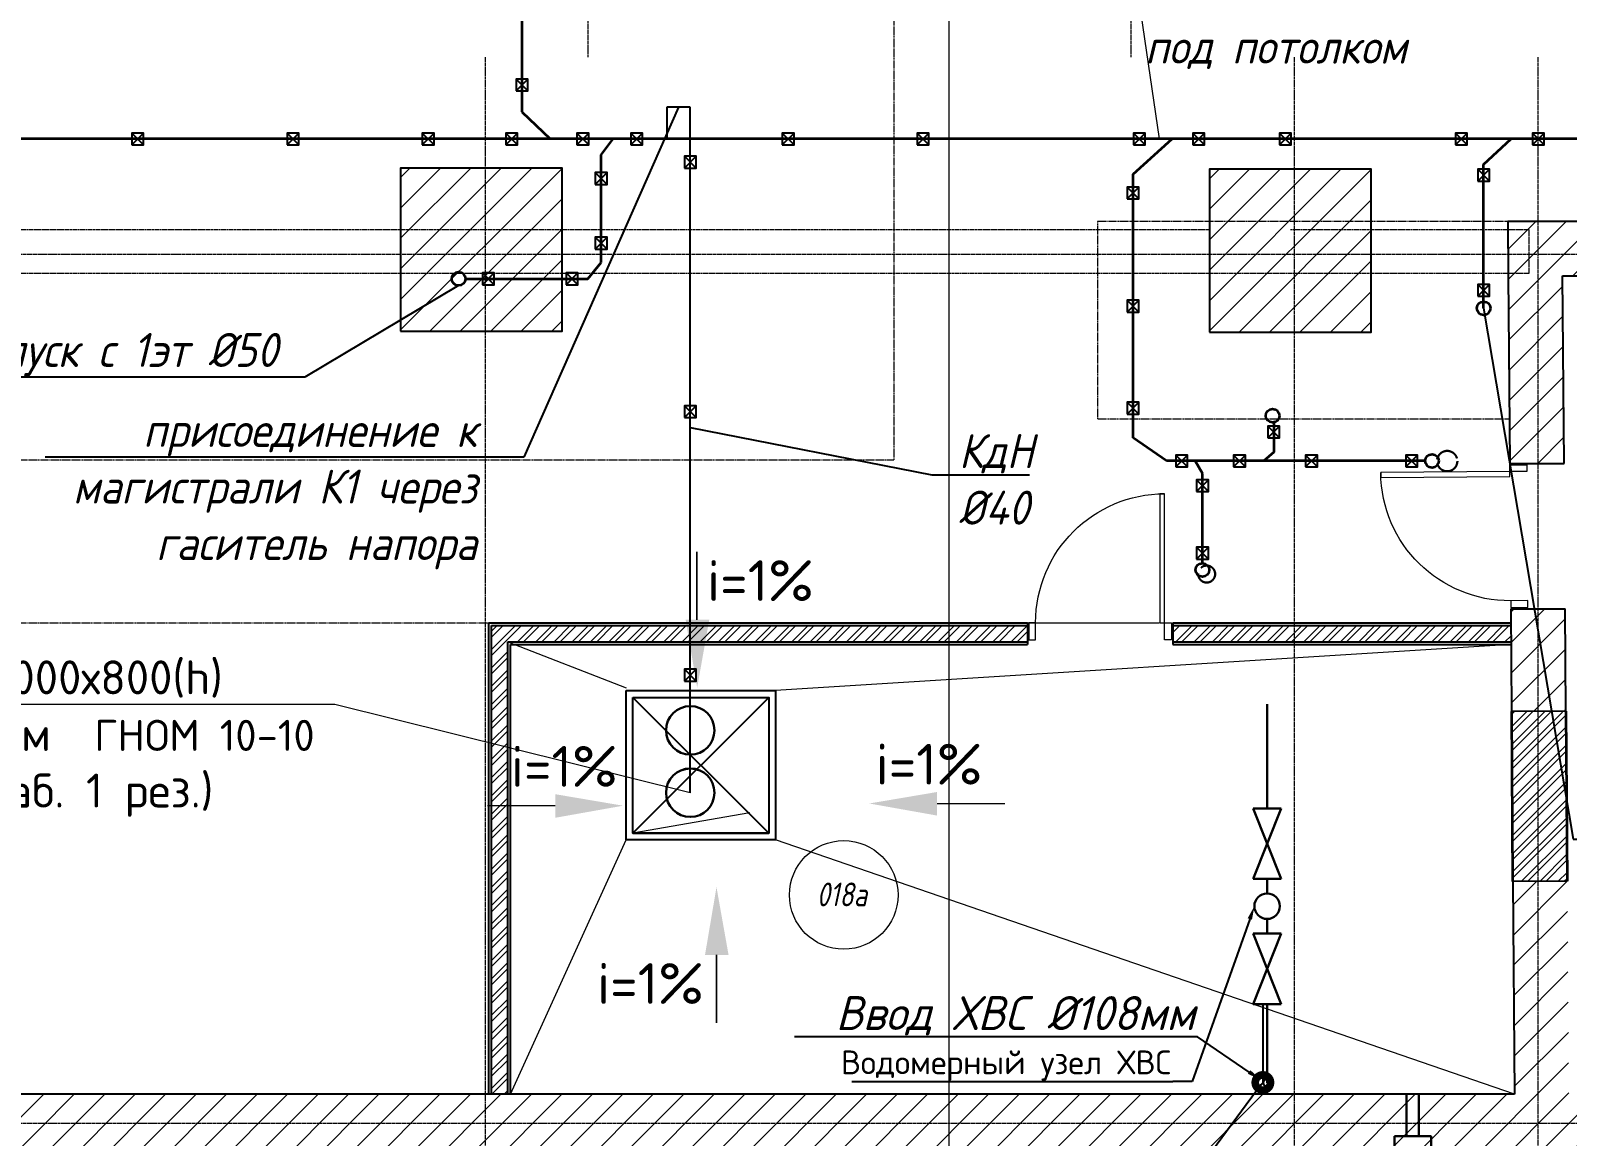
# Model space of a CAD drawing. Header units: millimetres. Extents: x -10178924 to 11692288, y -947381 to 58396.
# Drawn here: x 751832 to 763150, y -926655 to -918514 of the extents above; entities that cross this region are included whole.
import ezdxf
from ezdxf import colors
from ezdxf.entities.mleader import LeaderData, LeaderLine
from ezdxf.math import Vec2, Vec3

# ---------------------------------------------------------------- set-up
doc = ezdxf.new("R2010")
doc.units = ezdxf.units.MM
for name, pattern in [('334', [5, 4, -1]), ('HIDDEN', [9.525, 6.35, -3.175]), ('короткая штриховая', [282.222222, 141.111111, -141.111111]), ('невидимая', [9.525, 6.35, -3.175]), ('осевая', [50.8, 31.75, -6.35, 6.35, -6.35])]:
    doc.linetypes.add(name, pattern=pattern)
for name, color, linetype, lineweight in [('_0', 7, 'Continuous', 25), ('_канализация', 7, 'Continuous', 70), ('PDF _Разрезы', 7, 'Continuous', 9), ('PDF _Текст', 7, 'Continuous', 5), ('АР_Двери', 250, 'Continuous', 9), ('Балки.1', 7, 'Continuous', 9), ('ВК_ К1', 24, 'Continuous', 35), ('Двери', 7, 'Continuous', 9), ('К1ку', 244, 'Continuous', 35), ('Контур пол Подвал', 7, 'Continuous', 9), ('ОСНОВНАЯ', 127, 'Continuous', 35), ('Основная ГКЛ', 250, 'Continuous', 9), ('Перегородки', 162, 'Continuous', 9), ('Размеры осевые', 153, 'Continuous', 9), ('Стены.1', 7, 'Continuous', 25), ('ТХ_Оборудование', 250, 'Continuous', 18), ('ШТРИХОВКА', 252, 'Continuous', 15), ('Штриховка поверхностей', 7, 'Continuous', 9)]:
    doc.layers.add(name, color=color, linetype=linetype, lineweight=lineweight)
for name, color, linetype in [('_надписи_вода', 7, 'Continuous'), ('PDF _Марки помещений', 5, 'Continuous'), ('ВК_Выноски', 7, 'Continuous'), ('ИОС_Приямки ВК', 250, 'Continuous'), ('Стены внутр.1', 7, 'Continuous')]:
    doc.layers.add(name, color=color, linetype=linetype)
for name, color, linetype, lineweight, true_color in [('Линии', 7, 'Continuous', 9, 0x00a600), ('ТЗК_ХВС_основная', 7, 'Continuous', 30, 0x005387), ('ТЗК_ХВС_тонкая', 7, 'Continuous', 9, 0x005387)]:
    doc.layers.add(name, color=color, linetype=linetype, lineweight=lineweight, true_color=true_color)
doc.layers.add('Шахты для нанесения на ТХ', color=210, linetype='Continuous', lineweight=60, plot=False)
doc.styles.add('ISOCPEUR', font='isocpeui.ttf', dxfattribs={"width": 0.9})
doc.styles.add('PDF ISOCPEUR', font='isocpeur.ttf')
doc.styles.add('НТМ', font='isocpeur.ttf')
doc.styles.add('ТЕКСТ', font='arial.ttf', dxfattribs={"height": 200})
doc.styles.add('Текст_М100', font='GOST_Common Italic.ttf', dxfattribs={"height": 250})
pattern_1 = [(45, (-2681.59, 241515.3), (-67.35192, 67.35192), []), (45, (-2636.69, 241515.3), (-67.35192, 67.35192), [])]

# ---------------------------------------------------------------- blocks, each defined once
blk = doc.blocks.new('_None')
blk = doc.blocks.new('*U2220')
at = {"layer": 'АР_Двери'}
for points in [[(-1000, 0), (-1050, 0), (-1050, 125), (-1000, 125)], [(-50, 0), (0, 0), (0, 125), (-50, 125)], [(-50, -950), (-85, -950), (-85, 0), (-50, 0)]]:
    blk.add_lwpolyline(points, close=True, dxfattribs=at)
blk.add_arc((-50, 0), 950, 180, 270, dxfattribs=at)
at = {"layer": 'Основная ГКЛ', "linetype": 'HIDDEN', "ltscale": 5}
for p, q in [((-1060, 125), (-1060, 0)), ((10, 0), (10, 125))]:
    blk.add_line(p, q, dxfattribs=at)
blk = doc.blocks.new('*U2224')
at = {"layer": 'АР_Двери'}
for points in [[(-1001, 0), (-1051, 0), (-1051, 125), (-1001, 125)], [(-50, 0), (0, 0), (0, 125), (-50, 125)], [(-50, -951), (-85, -951), (-85, 0), (-50, 0)]]:
    blk.add_lwpolyline(points, close=True, dxfattribs=at)
blk.add_arc((-50, 0), 951, 180, 270, dxfattribs=at)
at = {"layer": 'Основная ГКЛ', "linetype": 'HIDDEN', "ltscale": 5}
for p, q in [((-1061, 125), (-1061, 0)), ((10, 0), (10, 125))]:
    blk.add_line(p, q, dxfattribs=at)
blk = doc.blocks.new('A$C5282721b')
at = {"layer": 'Перегородки', "lineweight": 20, "true_color": 0x000000, "transparency": 33554687}
h = blk.add_hatch(dxfattribs=at)
h.set_pattern_fill('ANSI32', color=18, scale=10)
h.set_pattern_definition(pattern_1)
h.paths.add_polyline_path([(36208.725, -44284.958), (36088.725, -44284.958), (36088.725, -47736.478), (36208.725, -47736.478)])
h = blk.add_hatch(dxfattribs=at)
h.set_pattern_fill('ANSI32', color=18, scale=10)
h.set_pattern_definition(pattern_1)
h.paths.add_polyline_path([(40037.081, -44404.958), (40037.081, -44284.958), (36208.725, -44284.958), (36208.725, -44404.958)])
h.paths.add_polyline_path([(41107.081, -44284.958), (41107.081, -44404.958), (43599.54, -44404.958), (43598.616, -44284.958)])
h = blk.add_hatch(dxfattribs=at)
h.set_pattern_fill('ANSI32', color=18, scale=10)
h.set_pattern_definition([(45, (-2681.59, 241515.3), (-67.35192, 67.35192), []), (45, (-2636.69, 241515.3), (-67.35192, 67.35192), [])])
h.paths.add_polyline_path([(43608.248, -46171.046), (44011.611, -46167.94), (44003.954, -44923.863), (43601.528, -44919.082)])
at = {"layer": 'ШТРИХОВКА', "ltscale": 100, "true_color": 0x000000, "transparency": 33554687}
h = blk.add_hatch(dxfattribs=at)
h.set_pattern_fill('ANSI31', color=18, scale=50)
h.set_pattern_definition([(45, (-79853.19, 25128.16), (-112.2532, 112.2532), [])])
h.paths.add_polyline_path([(5440.998, -31868.119), (-7386.275, -31868.119), (-7386.275, -48296.478), (61378.75, -48296.478), (61378.75, -31842.839), (41035.118, -31842.839), (41035.118, -31656.036), (40796.248, -31656.036), (40796.248, -31842.839), (40629.962, -31842.839), (40629.962, -31942.839), (40605.14, -34348.621), (40629.93, -32405.355), (39128.581, -32429.908), (40629.962, -32402.839), (40629.675, -32155.326), (39132.149, -32179.816), (39135.64, -31968.17), (38886.085, -31968.17), (38879.867, -32433.975), (40623.548, -32405.459), (40553.111, -38427.181), (40243.01, -38425.516), (40241.748, -38827.97), (43340.219, -38835.027), (43340.219, -38442.147), (40953.116, -38429.329), (41029.994, -32402.839), (54378.974, -32402.839), (54378.974, -35923.465), (54778.974, -35923.465), (54778.974, -32402.839), (60818.75, -32402.839), (60818.75, -41309.464), (60472.291, -41309.464), (60472.291, -41709.464), (60818.75, -41709.464), (60818.75, -47736.478), (44025.201, -47736.478), (44013.125, -46167.929), (43613.137, -46171.008), (43625.189, -47736.478), (27189.462, -47736.478), (27189.462, -44565.139), (26789.462, -44565.139), (26789.462, -47736.478), (10401.743, -47736.478), (10394.408, -46134.647), (9994.404, -46134.678), (10001.739, -47736.478), (-6826.275, -47736.478), (-6826.275, -41729.869), (-6530.734, -41731.097), (-6529.072, -41331.1), (-6826.275, -41329.865), (-6826.275, -32428.119), (-762.705, -32428.119), (-770.891, -36004.088), (-370.903, -36005.35), (-362.703, -32428.119), (5640.998, -32428.119), (5640.998, -31868.119)])
h.paths.add_polyline_path([(3584.804, -41373.023), (3584.804, -41773.13), (9973.974, -41799.679), (9987.536, -44634.678), (10387.54, -44634.678), (10372.735, -41401.332)], flags=17)
h.paths.add_polyline_path([(2513.142, -41768.578), (2514.803, -41368.779), (-383.184, -41356.638), (-371.114, -37407.013), (-774.123, -37406.088), (-783.181, -41354.976), (-5508.242, -41335.314), (-5509.901, -41734.604)], flags=17)
h = blk.add_hatch(dxfattribs=at)
h.set_pattern_fill('ANSI31', color=18, scale=50)
h.set_pattern_definition([(45, (-81439.85, -10657.2), (-112.2532, 112.2532), [])])
h.paths.add_polyline_path([(43589.43, -43091.789), (43989.442, -43091.789), (43978.799, -41709.464), (59272.291, -41709.464), (59272.291, -41309.464), (54778.974, -41309.464), (54778.974, -37367.72), (54379.879, -37367.72), (54378.974, -41309.464), (43575.708, -41309.464)])
h.paths.add_polyline_path([(43998.193, -44162.264), (43598.195, -44162.406), (43603.498, -44917.161), (44003.486, -44916.003)])
h = blk.add_hatch(dxfattribs=at)
h.set_pattern_fill('ANSI31', color=18, scale=50)
h.set_pattern_definition([(45, (-96813.37, -12404.7), (-112.2532, 112.2532), [])])
h.paths.add_polyline_path([(36608.551, -42116.254), (35418.551, -42116.254), (35420.362, -41063.59), (35418.551, -40916.254), (36608.551, -40916.254)])
h = blk.add_hatch(dxfattribs=at)
h.set_pattern_fill('ANSI31', color=18, scale=50)
h.set_pattern_definition([(45, (-90853.13, -12412.63), (-112.2532, 112.2532), [])])
h.paths.add_polyline_path([(42568.795, -42124.175), (41378.795, -42124.175), (41380.605, -41071.511), (41378.795, -40924.175), (42568.795, -40924.175)])
at = {"color": 18, "lineweight": 0, "ltscale": 100, "true_color": 0x000000, "transparency": 33554687}
for p, q in [((36208.725, -44404.958), (37081.3, -44744.728)), ((36208.725, -44404.958), (37081.3, -44744.728)), ((43599.694, -44424.958), (38181.3, -44764.322)), ((43599.694, -44424.958), (38181.3, -44764.322)), ((36228.725, -47736.478), (37081.3, -45864.322)), ((36228.725, -47736.478), (37081.3, -45864.322)), ((43625.189, -47736.478), (38181.3, -45864.322)), ((43625.189, -47736.478), (38181.3, -45864.322))]:
    blk.add_line(p, q, dxfattribs=at)
at = {"layer": '_0', "color": 250, "transparency": 33554687}
for p, q in [((37081.3, -44764.322), (38181.3, -44764.322)), ((37081.3, -45864.322), (37081.3, -44764.322)), ((37131.3, -44814.322), (38131.3, -44814.322)), ((37131.3, -45814.322), (37131.3, -44814.322)), ((37131.3, -45814.322), (38131.3, -44814.322)), ((37131.3, -44814.322), (38131.3, -45814.322)), ((38131.3, -44814.322), (38131.3, -45814.322)), ((38181.3, -44764.322), (38181.3, -45864.322)), ((38131.3, -45814.322), (37131.3, -45814.322)), ((38181.3, -45864.322), (37081.3, -45864.322))]:
    blk.add_line(p, q, dxfattribs=at)
at = {"layer": '_0', "transparency": 33554687}
for p, q in [((37131.3, -44814.322), (38131.3, -44814.322)), ((37131.3, -45814.322), (37131.3, -44814.322)), ((37131.3, -44814.322), (38131.3, -44814.322)), ((37131.3, -45814.322), (37131.3, -44814.322)), ((37131.3, -45814.322), (38131.3, -45814.322))]:
    blk.add_line(p, q, dxfattribs=at)
at = {"layer": '_0', "lineweight": 18, "transparency": 33554687}
for p, q in [((37991.108, -45664.322), (37131.3, -45814.322)), ((37131.3, -45814.322), (38131.3, -45814.322)), ((38131.3, -45814.322), (37131.3, -45814.322))]:
    blk.add_line(p, q, dxfattribs=at)
at = {"layer": '_канализация', "color": 7, "lineweight": 30, "ltscale": 100, "transparency": 33554687}
for centre in [(37553.073, -45057.455), (37553.073, -45057.455), (37553.073, -45516.636), (37553.073, -45516.636)]:
    blk.add_circle(centre, 178.476, dxfattribs=at)
at = {"layer": '_надписи_вода', "color": 18, "lineweight": 30, "true_color": 0x000000, "transparency": 33554687}
for p, q in [((42829.505, -47736.478), (42829.505, -48046.478)), ((42919.505, -47736.478), (42919.505, -48046.478))]:
    blk.add_line(p, q, dxfattribs=at)
blk.add_lwpolyline([(42739.505, -48046.478), (43009.505, -48046.478), (43009.505, -48296.478), (42739.505, -48296.478)], close=True, dxfattribs=at)
at = {"layer": 'PDF _Марки помещений', "color": 18, "lineweight": 9, "true_color": 0x000000, "transparency": 33554687}
blk.add_circle((38683.64, -46269.253), 400.064, dxfattribs=at)
at = {"layer": 'PDF _Разрезы', "color": 251, "lineweight": 9, "true_color": 0x636466, "transparency": 33554687}
for p, q in [((37601.544, -44243.063), (37601.544, -43743.527)), ((37604.02, -44243.063), (37604.02, -43743.527)), ((39870.639, -45597.918), (39371.102, -45597.918)), ((36558.75, -45612.066), (36059.213, -45612.066)), ((37743.933, -46711.471), (37743.933, -47211.007)), ((37746.409, -46711.471), (37746.409, -47211.007))]:
    blk.add_line(p, q, dxfattribs=at)
at = {"layer": 'PDF _Разрезы', "color": 18, "lineweight": 9, "true_color": 0x000000, "transparency": 33554687}
blk.add_lwpolyline([(39460.485, -52606.265), (39460.485, -21182.649), (38038.076, -21182.649), (38038.076, 2729.276)], dxfattribs=at)
at = {"layer": 'PDF _Разрезы', "transparency": 33554559}
for points in [[(37604.02, -44742.6), (37692.921, -44243.063), (37519.353, -44243.063)], [(37058.286, -45612.066), (36558.75, -45700.967), (36558.75, -45527.399)], [(38871.566, -45595.801), (39371.102, -45684.702), (39371.102, -45511.134)], [(37746.409, -46211.934), (37835.31, -46711.471), (37661.742, -46711.471)]]:
    blk.add_solid(points, dxfattribs=at)
at = {"layer": 'Балки.1', "color": 18, "linetype": 'короткая штриховая', "ltscale": 0.02, "true_color": 0x000000, "transparency": 33554687}
for p, q in [((12015.573, -41369.704), (41378.795, -41369.704)), ((41973.795, -41369.704), (43732.649, -41369.704)), ((43732.649, -41689.704), (43732.649, -41369.704)), ((12015.573, -41689.704), (41973.795, -41689.704)), ((41973.795, -41689.704), (43732.649, -41689.704))]:
    blk.add_line(p, q, dxfattribs=at)
at = {"layer": 'ИОС_Приямки ВК', "color": 250, "transparency": 33554687}
for p, q in [((37081.3, -44764.322), (38181.3, -44764.322)), ((37081.3, -45864.322), (37081.3, -44764.322)), ((37081.3, -44764.322), (38181.3, -44764.322)), ((37081.3, -45864.322), (37081.3, -44764.322)), ((37131.3, -44814.322), (38131.3, -44814.322)), ((37131.3, -45814.322), (37131.3, -44814.322)), ((37131.3, -45814.322), (38131.3, -44814.322)), ((37131.3, -44814.322), (38131.3, -45814.322)), ((37131.3, -44814.322), (38131.3, -44814.322)), ((37131.3, -45814.322), (37131.3, -44814.322)), ((37131.3, -45814.322), (38131.3, -44814.322)), ((37131.3, -44814.322), (38131.3, -45814.322)), ((38131.3, -44814.322), (38131.3, -45814.322)), ((38131.3, -44814.322), (38131.3, -45814.322)), ((38181.3, -44764.322), (38181.3, -45864.322)), ((38181.3, -44764.322), (38181.3, -45864.322)), ((38131.3, -45814.322), (37131.3, -45814.322)), ((38131.3, -45814.322), (37131.3, -45814.322)), ((38181.3, -45864.322), (37081.3, -45864.322)), ((38181.3, -45864.322), (37081.3, -45864.322))]:
    blk.add_line(p, q, dxfattribs=at)
at = {"layer": 'Контур пол Подвал', "color": 18, "linetype": 'невидимая', "true_color": 0x000000, "transparency": 33554687}
for p, q in [((39053.725, -38820.294), (39053.725, -43064.958)), ((40553.725, -41309.464), (40553.725, -42764.958)), ((54378.974, -41309.464), (40553.725, -41309.464)), ((43589.618, -42764.958), (40553.725, -42764.958)), ((13194.417, -43064.958), (39053.725, -43064.958)), ((14394.417, -44264.958), (36068.725, -44264.958))]:
    blk.add_line(p, q, dxfattribs=at)
at = {"layer": 'ОСНОВНАЯ', "color": 18, "ltscale": 100, "true_color": 0x000000, "transparency": 33554687}
for p, q in [((43613.137, -46171.008), (43604.514, -44919.074)), ((44003.486, -44916.003), (44013.125, -46167.929))]:
    blk.add_line(p, q, dxfattribs=at)
at = {"layer": 'Перегородки', "color": 18, "linetype": 'Continuous', "lineweight": 25, "true_color": 0x000000, "transparency": 33554687}
for p, q in [((36068.725, -47736.478), (36068.725, -44264.958)), ((36068.725, -44264.958), (40037.081, -44264.958)), ((36088.725, -47736.478), (36088.725, -44284.958)), ((36088.725, -44284.958), (40037.081, -44284.958)), ((40037.081, -44264.958), (40037.081, -44424.958)), ((41107.081, -44264.958), (43598.462, -44264.958)), ((41107.081, -44264.958), (41107.081, -44424.958)), ((41107.081, -44284.958), (43598.616, -44284.958)), ((36208.725, -47736.478), (36208.725, -44404.958)), ((36208.725, -44404.958), (40037.081, -44404.958)), ((36228.725, -47736.478), (36228.725, -44424.958)), ((36228.725, -44424.958), (40037.081, -44424.958)), ((41107.081, -44404.958), (43599.54, -44404.958)), ((41107.081, -44424.958), (43599.694, -44424.958))]:
    blk.add_line(p, q, dxfattribs=at)
at = {"layer": 'Размеры осевые', "color": 251, "linetype": 'осевая', "ltscale": 0.5, "transparency": 33554687}
for p, q in [((36800, -40100), (36800, -25800)), ((40800, -40100), (40800, -25800)), ((36044.826, -52200), (36044.826, -40100)), ((42005.07, -52200), (42005.07, -40100)), ((43800, -52200), (43800, -40100)), ((-9750, -41550), (62308.109, -41550)), ((-9750, -47950), (62308.109, -47950))]:
    blk.add_line(p, q, dxfattribs=at)
at = {"layer": 'Стены внутр.1', "color": 18, "linetype": 'Continuous', "true_color": 0x000000, "transparency": 33554687}
for p, q in [((43589.43, -43091.789), (43989.442, -43091.789)), ((43597.676, -44162.882), (43998.479, -44161.789)), ((44003.486, -44916.003), (43603.498, -44919.082)), ((44013.125, -46167.929), (43613.137, -46171.008))]:
    blk.add_line(p, q, dxfattribs=at)
at = {"layer": 'Стены внутр.1', "color": 18, "linetype": 'Continuous', "true_color": 0x000000, "transparency": 33554687, "flags": 128}
for points in [[(54378.974, -41309.464), (43575.708, -41309.464)], [(43575.708, -41309.464), (43578.787, -41709.464)], [(43578.787, -41709.464), (43589.43, -43091.789)], [(43978.799, -41709.464), (59272.291, -41709.464)], [(43989.442, -43091.789), (43978.799, -41709.464)], [(43597.676, -44162.882), (43603.498, -44919.082)], [(44003.486, -44916.003), (43998.479, -44161.789)], [(43613.137, -46171.008), (43625.189, -47736.478)]]:
    blk.add_lwpolyline(points, dxfattribs=at)
at = {"layer": 'Стены.1', "color": 18, "linetype": 'Continuous', "true_color": 0x000000, "transparency": 33554687, "flags": 128}
for points in [[(35418.551, -42116.254), (36608.551, -42116.254), (36608.551, -40916.254), (35418.551, -40916.254)], [(41378.795, -42124.175), (42568.795, -42124.175), (42568.795, -40924.175), (41378.795, -40924.175)]]:
    blk.add_lwpolyline(points, close=True, dxfattribs=at)
blk.add_lwpolyline([(43625.189, -47736.478), (27189.462, -47736.478)], dxfattribs=at)
at = {"layer": 'ТЗК_ХВС_основная', "ltscale": 100, "transparency": 33554687}
for p, q in [((41802.316, -44865.497), (41802.316, -45631.617)), ((41802.316, -44865.497), (41802.316, -45631.617)), ((41699.24, -45631.617), (41905.393, -45631.617)), ((41905.393, -45631.617), (41699.24, -46151.496)), ((41905.393, -46151.496), (41699.24, -45631.617)), ((41699.24, -45631.617), (41905.393, -45631.617)), ((41905.393, -45631.617), (41699.24, -46151.496)), ((41905.393, -46151.496), (41699.24, -45631.617)), ((41699.24, -46151.496), (41905.393, -46151.496)), ((41699.24, -46151.496), (41905.393, -46151.496)), ((41802.316, -46258.425), (41802.316, -46151.496)), ((41802.316, -46258.425), (41802.316, -46151.496)), ((41802.316, -46446.069), (41802.316, -46552.999)), ((41802.316, -46446.069), (41802.316, -46552.999)), ((41905.393, -47072.877), (41699.24, -46552.999)), ((41699.24, -46552.999), (41905.393, -46552.999)), ((41905.393, -46552.999), (41699.24, -47072.877)), ((41905.393, -47072.877), (41699.24, -46552.999)), ((41699.24, -46552.999), (41905.393, -46552.999)), ((41905.393, -46552.999), (41699.24, -47072.877)), ((41699.24, -47072.877), (41905.393, -47072.877)), ((41699.24, -47072.877), (41905.393, -47072.877)), ((41802.316, -47072.877), (41802.316, -47652.214)), ((41802.316, -47072.877), (41802.316, -47652.214))]:
    blk.add_line(p, q, dxfattribs=at)
blk.add_circle((41802.316, -46352.247), 93.822, dxfattribs=at)
blk.add_circle((41802.316, -46352.247), 93.822, dxfattribs=at)
at = {"layer": 'ТЗК_ХВС_основная', "ltscale": 75, "transparency": 33554687}
for start, end in [(0, 180), (0, 180), (180, 0), (180, 0)]:
    blk.add_arc((41802.316, -47652.214), 28.125, start, end, dxfattribs=at)
at = {"layer": 'ТЗК_ХВС_тонкая', "linetype": 'ByBlock', "lineweight": -2, "ltscale": 75, "transparency": 33554687}
blk.add_line((41250.19, -47642.259), (41107.114, -47642.259), dxfattribs=at)
blk.add_line((41250.19, -47642.259), (41107.114, -47642.259), dxfattribs=at)
for points in [[(41675.017, -46446.477), (41250.19, -47642.259)], [(41675.017, -46446.477), (41250.19, -47642.259)], [(38743.364, -47642.259), (41107.114, -47642.259)], [(38743.364, -47642.259), (41107.114, -47642.259)], [(41724.505, -47711.362), (40957.746, -48749.162)], [(41724.505, -47711.362), (40957.746, -48749.162)]]:
    blk.add_lwpolyline(points, dxfattribs=at)
at = {"layer": 'ТЗК_ХВС_тонкая', "ltscale": 75, "transparency": 33554687}
for points in [[(41659.312, -46440.897), (41708.494, -46352.247), (41690.722, -46452.057)], [(41659.312, -46440.897), (41708.494, -46352.247), (41690.722, -46452.057)], [(41711.1, -47701.458), (41783.928, -47630.933), (41737.909, -47721.266)], [(41711.1, -47701.458), (41783.928, -47630.933), (41737.909, -47721.266)]]:
    blk.add_solid(points, dxfattribs=at)
at = {"layer": 'ТХ_Оборудование', "transparency": 33554687}
for p, q in [((37131.3, -44814.322), (38131.3, -44814.322)), ((37131.3, -45814.322), (37131.3, -44814.322)), ((37131.3, -45814.322), (38131.3, -45814.322))]:
    blk.add_line(p, q, dxfattribs=at)
at = {"layer": 'Шахты для нанесения на ТХ', "linetype": '334', "lineweight": 30, "ltscale": 50, "transparency": 33554687}
for centre, radius in [((43128.602, -43074.2), 75), ((41356.9, -43906.202), 62.547)]:
    blk.add_circle(centre, radius, dxfattribs=at)
at = {"layer": 'Штриховка поверхностей', "color": 18, "true_color": 0x000000, "transparency": 33554687}
blk.add_line((39987.081, -44264.958), (41007.081, -44264.958), dxfattribs=at)
at = {"layer": 'Двери', "color": 18, "linetype": 'Continuous', "ltscale": 2, "true_color": 0x000000, "transparency": 33554687}
for name, p, xscale, rotation in [('*U2224', (43589.507, -43101.789), -0.9999999999999996, 270.4411139080277), ('*U2220', (41097.081, -44264.958), -1, 180)]:
    blk.add_blockref(name, p, dxfattribs=dict(at, xscale=xscale, rotation=rotation))
at = {"layer": 'PDF _Марки помещений', "color": 18, "lineweight": 9, "true_color": 0x000000, "transparency": 33554687, "insert": (38485.061, -46352.968), "char_height": 175, "attachment_point": 7, "style": 'ISOCPEUR'}
blk.add_mtext('{\\W0.8;018a}', dxfattribs=at)
at = {"layer": 'PDF _Текст', "color": 251, "lineweight": 0, "true_color": 0x636466, "transparency": 33554687, "style": 'НТМ'}
for p in [(37676.767, -44104.495), (38918.282, -45456.339), (36231.57, -45472.604), (36866.682, -47071.545)]:
    blk.add_text('i=1%%%', height=300, dxfattribs=at).set_placement(p)
at = {"layer": 'ТЗК_ХВС_тонкая', "ltscale": 75, "transparency": 33554687, "insert": (41097.114, -47414.759), "char_height": 175, "attachment_point": 3, "style": 'PDF ISOCPEUR'}
blk.add_mtext('Водомерный узел ХВС', dxfattribs=at)
blk.add_mtext('Водомерный узел ХВС', dxfattribs=at)

msp = doc.modelspace()

# ---------------------------------------------------------------- linework, layer by layer
for p, q in [((755406.7, -918869.9), (755493.8, -918956.9)), ((755493.8, -918869.9), (755406.7, -918956.9)), ((756690.1, -919075.5), (756517.2, -919075.5)), ((756517.2, -919075.5), (756517.2, -919310.5)), ((756690.1, -924125.4), (756690.1, -919075.5)), ((752576.1, -919267), (752663.2, -919354)), ((752663.2, -919267), (752576.1, -919354)), ((753720.3, -919267), (753807.4, -919354)), ((753807.4, -919267), (753720.3, -919354)), ((754716.3, -919267), (754803.4, -919354)), ((754803.4, -919267), (754716.3, -919354)), ((755330.8, -919267), (755417.9, -919354)), ((755417.9, -919267), (755330.8, -919354)), ((755855.6, -919267), (755942.7, -919354)), ((755942.7, -919267), (755855.6, -919354)), ((756251.9, -919267), (756339, -919354)), ((756339, -919267), (756251.9, -919354)), ((757367.6, -919267), (757454.7, -919354)), ((757454.7, -919267), (757367.6, -919354)), ((758361.5, -919267), (758448.6, -919354)), ((758448.6, -919267), (758361.5, -919354)), ((759954, -919267), (760041.1, -919354)), ((760041.1, -919267), (759954, -919354)), ((760391.3, -919267), (760478.3, -919354)), ((760478.3, -919267), (760391.3, -919354)), ((761030, -919267), (761117.1, -919354)), ((761117.1, -919267), (761030, -919354)), ((762325.8, -919267), (762412.9, -919354)), ((762412.9, -919267), (762325.8, -919354)), ((762893.5, -919267), (762980.6, -919354)), ((762980.6, -919267), (762893.5, -919354)), ((756646.6, -919438.3), (756733.6, -919525.3)), ((756733.6, -919438.3), (756646.6, -919525.3)), ((755990.1, -919558.4), (756077.2, -919645.4)), ((756077.2, -919558.4), (755990.1, -919645.4)), ((762490.6, -919533.7), (762577.7, -919620.8)), ((762577.7, -919533.7), (762490.6, -919620.8)), ((759908.5, -919665.6), (759995.5, -919752.7)), ((759995.5, -919665.6), (759908.5, -919752.7)), ((755990.1, -920034.7), (756077.2, -920121.7)), ((756077.2, -920034.7), (755990.1, -920121.7)), ((755159, -920296.8), (755246.1, -920383.8)), ((755246.1, -920296.8), (755159, -920383.8)), ((755775.1, -920296.8), (755862.2, -920383.8)), ((755862.2, -920296.8), (755775.1, -920383.8)), ((762490.6, -920382.2), (762577.7, -920469.2)), ((762577.7, -920382.2), (762490.6, -920469.2)), ((759908.5, -920498), (759995.5, -920585)), ((759995.5, -920498), (759908.5, -920585)), ((756646.6, -921275.8), (756733.6, -921362.9)), ((756733.6, -921275.8), (756646.6, -921362.9)), ((759908.5, -921249.8), (759995.5, -921336.8)), ((759995.5, -921249.8), (759908.5, -921336.8)), ((760944.3, -921425.5), (761031.3, -921512.6)), ((761031.3, -921425.5), (760944.3, -921512.6)), ((760266, -921638.5), (760353.1, -921725.6)), ((760353.1, -921638.5), (760266, -921725.6)), ((760692.3, -921638.5), (760779.4, -921725.6)), ((760779.4, -921638.5), (760692.3, -921725.6)), ((761223, -921638.5), (761310.1, -921725.6)), ((761310.1, -921638.5), (761223, -921725.6)), ((761960.5, -921638.5), (762047.6, -921725.6)), ((762047.6, -921638.5), (761960.5, -921725.6)), ((760419.3, -921820.7), (760506.4, -921907.7)), ((760506.4, -921820.7), (760419.3, -921907.7)), ((760419.3, -922317.2), (760506.4, -922404.2)), ((760506.4, -922317.2), (760419.3, -922404.2)), ((756646.6, -923215.5), (756733.6, -923302.6)), ((756733.6, -923215.5), (756646.6, -923302.6))]:
    msp.add_line(p, q)
for points in [[(755406.7, -918956.9), (755493.8, -918956.9), (755493.8, -918869.9), (755406.7, -918869.9)], [(752576.1, -919354), (752663.2, -919354), (752663.2, -919267), (752576.1, -919267)], [(753720.3, -919354), (753807.4, -919354), (753807.4, -919267), (753720.3, -919267)], [(754716.3, -919354), (754803.4, -919354), (754803.4, -919267), (754716.3, -919267)], [(755330.8, -919354), (755417.9, -919354), (755417.9, -919267), (755330.8, -919267)], [(755855.6, -919354), (755942.7, -919354), (755942.7, -919267), (755855.6, -919267)], [(756251.9, -919354), (756339, -919354), (756339, -919267), (756251.9, -919267)], [(757367.6, -919354), (757454.7, -919354), (757454.7, -919267), (757367.6, -919267)], [(758361.5, -919354), (758448.6, -919354), (758448.6, -919267), (758361.5, -919267)], [(759954, -919354), (760041.1, -919354), (760041.1, -919267), (759954, -919267)], [(760391.3, -919354), (760478.3, -919354), (760478.3, -919267), (760391.3, -919267)], [(761030, -919354), (761117.1, -919354), (761117.1, -919267), (761030, -919267)], [(762325.8, -919354), (762412.9, -919354), (762412.9, -919267), (762325.8, -919267)], [(762893.5, -919354), (762980.6, -919354), (762980.6, -919267), (762893.5, -919267)], [(756646.6, -919525.3), (756733.6, -919525.3), (756733.6, -919438.3), (756646.6, -919438.3)], [(755990.1, -919645.4), (756077.2, -919645.4), (756077.2, -919558.4), (755990.1, -919558.4)], [(762490.6, -919620.8), (762577.7, -919620.8), (762577.7, -919533.7), (762490.6, -919533.7)], [(759908.5, -919752.7), (759995.5, -919752.7), (759995.5, -919665.6), (759908.5, -919665.6)], [(755990.1, -920121.7), (756077.2, -920121.7), (756077.2, -920034.7), (755990.1, -920034.7)], [(755159, -920383.8), (755246.1, -920383.8), (755246.1, -920296.8), (755159, -920296.8)], [(755775.1, -920383.8), (755862.2, -920383.8), (755862.2, -920296.8), (755775.1, -920296.8)], [(762490.6, -920469.2), (762577.7, -920469.2), (762577.7, -920382.2), (762490.6, -920382.2)], [(759908.5, -920585), (759995.5, -920585), (759995.5, -920498), (759908.5, -920498)], [(756646.6, -921362.9), (756733.6, -921362.9), (756733.6, -921275.8), (756646.6, -921275.8)], [(759908.5, -921336.8), (759995.5, -921336.8), (759995.5, -921249.8), (759908.5, -921249.8)], [(760944.3, -921512.6), (761031.3, -921512.6), (761031.3, -921425.5), (760944.3, -921425.5)], [(760266, -921725.6), (760353.1, -921725.6), (760353.1, -921638.5), (760266, -921638.5)], [(760692.3, -921725.6), (760779.4, -921725.6), (760779.4, -921638.5), (760692.3, -921638.5)], [(761223, -921725.6), (761310.1, -921725.6), (761310.1, -921638.5), (761223, -921638.5)], [(761960.5, -921725.6), (762047.6, -921725.6), (762047.6, -921638.5), (761960.5, -921638.5)], [(760419.3, -921907.7), (760506.4, -921907.7), (760506.4, -921820.7), (760419.3, -921820.7)], [(760419.3, -922404.2), (760506.4, -922404.2), (760506.4, -922317.2), (760419.3, -922317.2)], [(756646.6, -923302.6), (756733.6, -923302.6), (756733.6, -923215.5), (756646.6, -923215.5)]]:
    msp.add_lwpolyline(points, close=True)
at = {"layer": '_0', "color": 250}
for p, q in [((756268.3, -924423.1), (757268.3, -923423.1)), ((756268.3, -923423.1), (757268.3, -924423.1))]:
    msp.add_line(p, q, dxfattribs=at)
at = {"layer": '_0'}
for p, q in [((756268.3, -923423.1), (757268.3, -923423.1)), ((756268.3, -924423.1), (756268.3, -923423.1)), ((756268.3, -923423.1), (757268.3, -923423.1)), ((756268.3, -924423.1), (756268.3, -923423.1)), ((756268.3, -924423.1), (757268.3, -924423.1))]:
    msp.add_line(p, q, dxfattribs=at)
at = {"layer": '_0', "lineweight": 18}
for p, q in [((757128.1, -924273.1), (756268.3, -924423.1)), ((756268.3, -924423.1), (757268.3, -924423.1)), ((757268.3, -924423.1), (756268.3, -924423.1))]:
    msp.add_line(p, q, dxfattribs=at)
at = {"layer": '_0', "color": 250}
for points in [[(756218.3, -923373.1), (757318.3, -923373.1), (757318.3, -924473.1), (756218.3, -924473.1)], [(756268.3, -923423.1), (757268.3, -923423.1), (757268.3, -924423.1), (756268.3, -924423.1)]]:
    msp.add_lwpolyline(points, close=True, dxfattribs=at)
at = {"layer": '_0', "ltscale": 100}
msp.add_lwpolyline([(760908.1, -925680.2), (760908.1, -926259.5)], dxfattribs=at)
at = {"layer": '_0', "ltscale": 75, "const_width": 112.5}
msp.add_lwpolyline([(760936.2, -926259.5, -1), (760879.9, -926259.5, -1)], format="xyb", close=True, dxfattribs=at)
at = {"layer": '_канализация', "color": 7, "lineweight": 30, "ltscale": 100}
for centre in [(756690.1, -923666.3), (756690.1, -924125.4)]:
    msp.add_circle(centre, 178.5, dxfattribs=at)
at = {"layer": 'ВК_ К1'}
for p, q in [((755450.2, -916945.5), (755450.2, -919111.9)), ((755450.2, -919111.9), (755657.6, -919310.5)), ((769044.9, -919310.5), (746962.2, -919310.5)), ((756033.7, -919426.7), (756121.2, -919310.5)), ((762534.2, -919498.4), (762737.5, -919310.5)), ((756033.7, -920221.3), (756033.7, -919426.7)), ((762534.2, -920557.6), (762534.2, -919498.4)), ((755935.2, -920340.3), (756033.7, -920221.3)), ((755033.6, -920340.3), (755935.2, -920340.3))]:
    msp.add_line(p, q, dxfattribs=at)
at = {"layer": 'ВК_ К1', "ltscale": 100}
for centre in [(754983.6, -920340.3), (762534.2, -920557.6), (760979.4, -921348.8), (762154.3, -921682.1), (760462.9, -922484.7)]:
    msp.add_circle(centre, 50, dxfattribs=at)
at = {"layer": 'ИОС_Приямки ВК', "color": 250}
for p, q in [((756268.3, -924423.1), (757268.3, -923423.1)), ((756268.3, -923423.1), (757268.3, -924423.1))]:
    msp.add_line(p, q, dxfattribs=at)
for points in [[(756218.3, -923373.1), (757318.3, -923373.1), (757318.3, -924473.1), (756218.3, -924473.1)], [(756268.3, -923423.1), (757268.3, -923423.1), (757268.3, -924423.1), (756268.3, -924423.1)]]:
    msp.add_lwpolyline(points, close=True, dxfattribs=at)
at = {"layer": 'К1ку', "ltscale": 0.1}
for p, q in [((759952, -919570.6), (760240.5, -919310.5)), ((759952, -921512.4), (759952, -919570.6)), ((760987.8, -921398.1), (760987.8, -921618.2)), ((760198.5, -921682.1), (759952, -921512.4)), ((760987.8, -921618.2), (760913.9, -921682.1)), ((762104.3, -921682.1), (760198.5, -921682.1)), ((760462.9, -921775), (760410.2, -921682.1)), ((760462.9, -922434.7), (760462.9, -921775))]:
    msp.add_line(p, q, dxfattribs=at)
at = {"layer": 'Линии'}
for p, q in [((756268.3, -923423.1), (757268.3, -923423.1)), ((756268.3, -924423.1), (756268.3, -923423.1))]:
    msp.add_line(p, q, dxfattribs=at)
at = {"layer": 'Линии', "lineweight": 18}
for p, q in [((757128.1, -924273.1), (756268.3, -924423.1)), ((756268.3, -924423.1), (757268.3, -924423.1)), ((757268.3, -924423.1), (756268.3, -924423.1))]:
    msp.add_line(p, q, dxfattribs=at)
at = {"layer": 'ТХ_Оборудование'}
for p, q in [((756268.3, -923423.1), (757268.3, -923423.1)), ((756268.3, -924423.1), (756268.3, -923423.1)), ((756268.3, -924423.1), (757268.3, -924423.1))]:
    msp.add_line(p, q, dxfattribs=at)

# ---------------------------------------------------------------- block references
msp.add_blockref('A$C5282721b', (719137, -878608.8))

# ---------------------------------------------------------------- leaders
at = {"layer": '_0'}
ml = msp.add_multileader_mtext('Standard', dxfattribs=at)
ml.set_content('\\A1;{\\fISOCPEUR|b0|i0|c204|p34;Приямок \\fISOCPEUR|b0|i0|c0|p34;1000\\fISOCPEUR|b0|i0|c204|p34;х\\fISOCPEUR|b0|i0|c0|p34;1000\\fISOCPEUR|b0|i0|c204|p34;х\\fISOCPEUR|b0|i0|c0|p34;800(h)\\P\\fISOCPEUR|b0|i0|c204|p34;с насосом дренажным \\A0; \\H0.91667x;ГНОМ 10-10\\A1;\\H1.09091x; \\PN=1,1 кВт\\fISOCPEUR|b0|i0|c0|p34;  (1 \\fISOCPEUR|b0|i0|c204|p34;раб\\fISOCPEUR|b0|i0|c0|p34;. 1 \\fISOCPEUR|b0|i0|c204|p34;рез\\fISOCPEUR|b0|i0|c0|p34;.)}', color=256, style='ТЕКСТ')
ml.set_leader_properties(lineweight=13)
ml.set_arrow_properties(name='NONE')
ml.build(insert=Vec2(0, 0))
ml.multileader.update_dxf_attribs({"text_left_attachment_type": 6, "text_right_attachment_type": 6, "dogleg_length": 100, "arrow_head_size": 600, "scale": 100})
ctx = ml.context
ctx.base_point, ctx.scale, ctx.char_height, ctx.arrow_head_size, ctx.landing_gap_size, ctx.plane_origin = Vec3(748664.6, -923475.7), 100, 250, 600, 0.18, Vec3(765489.8, -820746.7)
ctx.left_attachment, ctx.right_attachment, ctx.text_align_type = 6, 6, 1
notes = []
notes.append((ctx, [(1, (1, 1, 0), (754073.3, -923475.7), (-1, 0), 200, [(0, [(756690.1, -924125.4)], 0, [])])]))
ctx.mtext.insert, ctx.mtext.alignment, ctx.mtext.flow_direction = Vec3(751268.9, -923150.7), 2, 5
at = {"layer": '_0', "ltscale": 75}
ml = msp.add_multileader_mtext('Standard', dxfattribs=at)
ml.set_content('Ввод ХВС %%C108мм', color=256, style='Текст_М100')
ml.set_leader_properties()
ml.build(insert=Vec2(0, 0))
ml.multileader.update_dxf_attribs({"text_left_attachment_type": 6, "text_right_attachment_type": 6, "arrow_head_size": 100})
ctx = ml.context
ctx.base_point, ctx.char_height, ctx.arrow_head_size, ctx.landing_gap_size, ctx.plane_origin = Vec3(757701.4, -925923.2), 250, 100, 10, Vec3(751958.6, -927036.3)
ctx.left_attachment, ctx.right_attachment, ctx.text_align_type = 6, 6, 2
notes.append((ctx, [(1, (1, 1, 0), (760425.8, -925923.2), (-1, 0), 8, [(0, [(760889.7, -926238.2)], 0, [])])]))
ctx.mtext.insert, ctx.mtext.rotation, ctx.mtext.alignment, ctx.mtext.flow_direction = Vec3(760407.8, -925623.2), 6.2831853, 3, 5
at = {"layer": 'ВК_Выноски'}
ml = msp.add_multileader_mtext('Standard', dxfattribs=at)
ml.set_content('%%C110 i=0,02 \\Pпод потолком', color=256, style='ISOCPEUR')
ml.set_leader_properties(lineweight=13)
ml.set_arrow_properties(name='NONE')
ml.build(insert=Vec2(0, 0))
ml.multileader.update_dxf_attribs({"text_left_attachment_type": 6, "text_right_attachment_type": 6, "dogleg_length": 100, "arrow_head_size": 300})
ctx = ml.context
ctx.base_point, ctx.char_height, ctx.arrow_head_size, ctx.landing_gap_size, ctx.plane_origin = Vec3(760111.7, -918388.9), 250, 300, 0.09, Vec3(745093.7, -913194.8)
ctx.left_attachment, ctx.right_attachment, ctx.text_align_type = 6, 6, 1
notes.append((ctx, [(0, (1, 1, 0), (760011.7, -918388.9), (1, 0), 100, [(2, [(760146.3, -919310.5)], 0, [])])]))
ctx.mtext.insert, ctx.mtext.alignment, ctx.mtext.flow_direction = Vec3(761004.3, -918088.9), 2, 5
ml = msp.add_multileader_mtext('Standard', dxfattribs=at)
ml.set_content('присоединение к магистрали К1 через гаситель напора', color=7, style='ISOCPEUR')
ml.set_leader_properties(color=7, linetype='ByLayer', lineweight=-1)
ml.set_arrow_properties(name='NONE')
ml.build(insert=Vec2(0, 0))
ml.multileader.update_dxf_attribs({"text_left_attachment_type": 6, "text_right_attachment_type": 6, "dogleg_length": 0.36, "arrow_head_size": 300})
ctx = ml.context
ctx.base_point, ctx.char_height, ctx.arrow_head_size, ctx.landing_gap_size, ctx.plane_origin = Vec3(751895, -921653.7), 250, 300, 100, Vec3(765320, -926493.4)
ctx.left_attachment, ctx.right_attachment, ctx.text_align_type = 6, 6, 2
notes.append((ctx, [(0, (1, 1, 0), (755465, -921653.7), (-1, 0), 244.9, [(0, [(756603.7, -919075.5)], 0, [])])]))
ctx.mtext.insert, ctx.mtext.width, ctx.mtext.alignment, ctx.mtext.flow_direction = Vec3(755120.1, -921328.7), 3150.977, 3, 5
ml = msp.add_multileader_mtext('Standard', dxfattribs=at)
ml.set_content('{\\W0.9;опуск с 1эт %%C50 }', color=7, style='ISOCPEUR')
ml.set_leader_properties(color=7, linetype='ByLayer', lineweight=-1)
ml.set_arrow_properties(name='NONE')
ml.build(insert=Vec2(0, 0))
ml.multileader.update_dxf_attribs({"text_left_attachment_type": 6, "text_right_attachment_type": 6, "dogleg_length": 0.36, "arrow_head_size": 300})
ctx = ml.context
ctx.base_point, ctx.char_height, ctx.arrow_head_size, ctx.landing_gap_size, ctx.plane_origin = Vec3(751163.3, -921064.6), 250, 300, 100, Vec3(765642.8, -947596.6)
ctx.left_attachment, ctx.right_attachment, ctx.text_align_type = 6, 6, 2
notes.append((ctx, [(1, (1, 1, 0), (753852.1, -921064.6), (-1, 0), 100.4, [(0, [(754983.6, -920390.3)], 0, [])])]))
ctx.mtext.insert, ctx.mtext.width, ctx.mtext.alignment, ctx.mtext.flow_direction = Vec3(753651.7, -920739.6), 4302.727, 3, 5
ml = msp.add_multileader_mtext('Standard', dxfattribs=at)
ml.set_content('{\\W0.9;Ст.К1-4 \\P %%C110 }', color=7, style='ISOCPEUR')
ml.set_leader_properties(color=7, linetype='ByLayer', lineweight=-1)
ml.set_arrow_properties(name='NONE')
ml.build(insert=Vec2(0, 0))
ml.multileader.update_dxf_attribs({"text_left_attachment_type": 6, "text_right_attachment_type": 6, "dogleg_length": 0.36, "arrow_head_size": 300})
ctx = ml.context
ctx.base_point, ctx.char_height, ctx.arrow_head_size, ctx.landing_gap_size, ctx.plane_origin = Vec3(763293, -924467.2), 250, 300, 100, Vec3(773193.4, -947763.9)
ctx.left_attachment, ctx.right_attachment = 6, 6
notes.append((ctx, [(0, (1, 1, 0), (763192.7, -924467.2), (1, 0), 100.4, [(0, [(762534.2, -920557.6)], 0, [])])]))
ctx.mtext.insert, ctx.mtext.width, ctx.mtext.flow_direction = Vec3(763393, -924167.2), 2564.609, 5
ml = msp.add_multileader_mtext('Standard', dxfattribs=at)
ml.set_content('КдН\\P%%C40', color=7, style='ISOCPEUR')
ml.set_leader_properties(color=7, linetype='ByLayer', lineweight=-1)
ml.set_arrow_properties(name='NONE')
ml.build(insert=Vec2(0, 0))
ml.multileader.update_dxf_attribs({"text_left_attachment_type": 6, "text_right_attachment_type": 6, "dogleg_length": 0.36, "arrow_head_size": 300})
ctx = ml.context
ctx.base_point, ctx.char_height, ctx.arrow_head_size, ctx.landing_gap_size, ctx.plane_origin = Vec3(758569.2, -921784), 250, 300, 100, Vec3(759157.2, -931645.8)
ctx.left_attachment, ctx.right_attachment = 6, 6
notes.append((ctx, [(0, (1, 1, 0), (758468.8, -921784), (1, 0), 100.4, [(0, [(756690.1, -921434.7)], 0, [])])]))
ctx.mtext.insert, ctx.mtext.width, ctx.mtext.flow_direction = Vec3(758669.2, -921484), 513.532, 5
for ctx, leaders in notes:
    for number, flags, end, landing, length, lines in leaders:
        leader = LeaderData()
        leader.index, (leader.has_last_leader_line, leader.has_dogleg_vector, leader.attachment_direction) = number, flags
        leader.last_leader_point, leader.dogleg_vector, leader.dogleg_length = Vec3(end), Vec3(landing), length
        for number, points, colour, breaks in lines:
            line = LeaderLine()
            line.index, line.vertices, line.color, line.breaks = number, Vec3.list(points), colors.encode_raw_color(colour), breaks
            leader.lines.append(line)
        ctx.leaders.append(leader)

doc.saveas('drawing.dxf')
